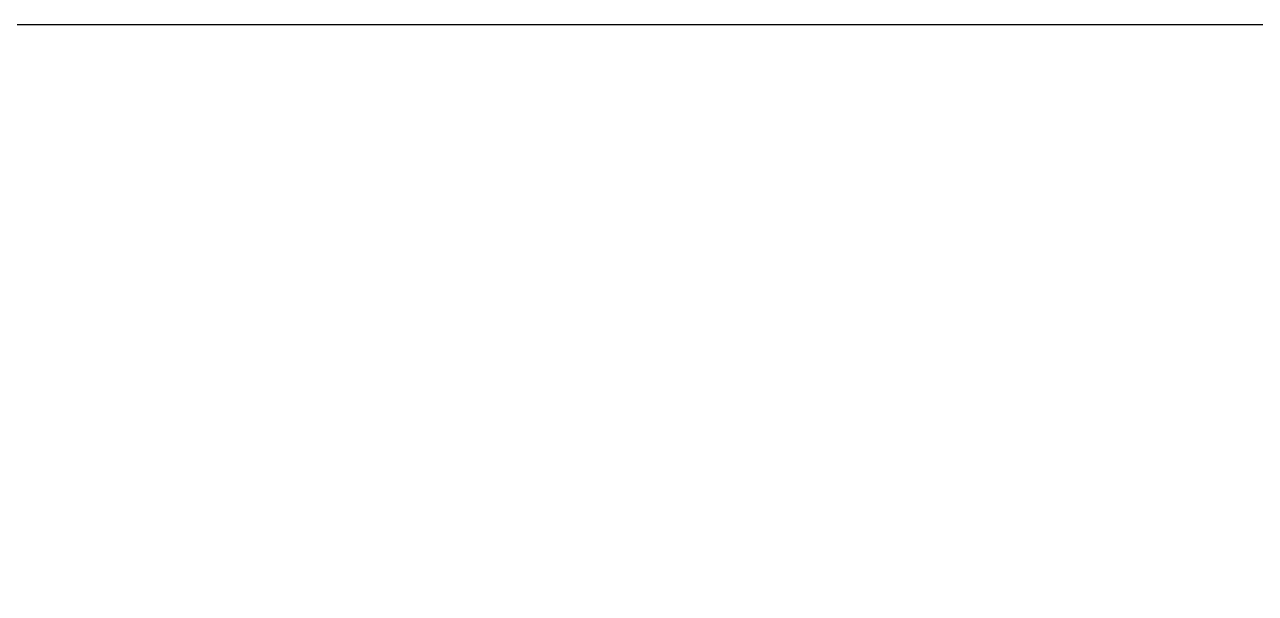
# Model space of a CAD drawing. Extents: x 27938 to 1507990, y 110129 to 923079.
# Drawn here: x 543911 to 753697, y 661884 to 758839 of the extents above; entities that cross this region are included whole.
import ezdxf
from ezdxf.xclip import XClip

# ---------------------------------------------------------------- set-up
doc = ezdxf.new("R2010")
doc.units = 0
doc.header["$LTSCALE"] = 1000
doc.header["$MEASUREMENT"] = 0
doc.header["$XCLIPFRAME"] = 0
doc.layers.add('DOTE', color=1, linetype='Continuous')

# ---------------------------------------------------------------- blocks, each defined once
blk = doc.blocks.new('A$C74D73064')
at = {"layer": 'DOTE', "color": 5}
for p, q in [((65780, 128076.6), (65780, 67619.3)), ((71230, 128076.6), (71230, 67619.3)), ((76680, 128076.6), (76680, 67619.3)), ((82130, 128076.6), (82130, 67619.3)), ((87580, 128076.6), (87580, 67619.3)), ((93030, 128076.6), (93030, 67619.3)), ((98480, 128076.6), (98480, 67619.3))]:
    blk.add_line(p, q, dxfattribs=at)

msp = doc.modelspace()

# ---------------------------------------------------------------- linework, layer by layer
at = {"color": 225, "ltscale": 0.5}
msp.add_lwpolyline([(247269, 758838.9), (1507989.5, 758838.9), (1507989.5, 110128.8), (247269, 110128.8)], close=True, dxfattribs=at)

# ---------------------------------------------------------------- block references
at = {"color": 8}
ref = msp.add_blockref('A$C74D73064', (561390.9, 549160.3), dxfattribs=at)
XClip(ref).set_block_clipping_path([(63315.4263309771, 50772.2529092039), (117315.4131985184, 70272.2529080271)])

doc.saveas('drawing.dxf')
